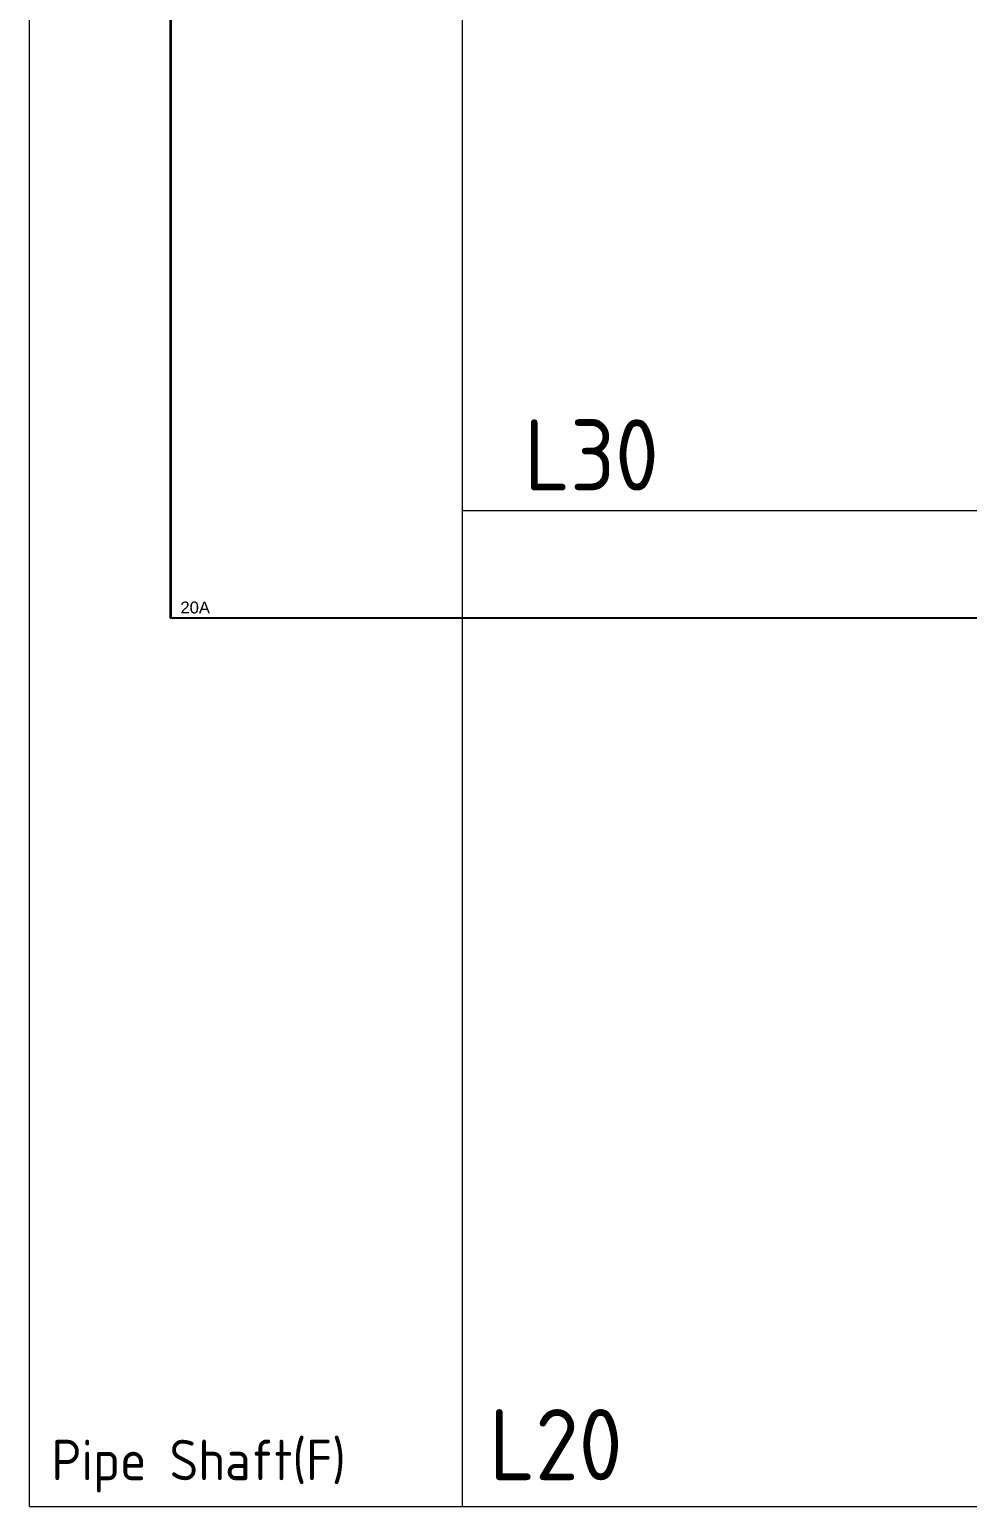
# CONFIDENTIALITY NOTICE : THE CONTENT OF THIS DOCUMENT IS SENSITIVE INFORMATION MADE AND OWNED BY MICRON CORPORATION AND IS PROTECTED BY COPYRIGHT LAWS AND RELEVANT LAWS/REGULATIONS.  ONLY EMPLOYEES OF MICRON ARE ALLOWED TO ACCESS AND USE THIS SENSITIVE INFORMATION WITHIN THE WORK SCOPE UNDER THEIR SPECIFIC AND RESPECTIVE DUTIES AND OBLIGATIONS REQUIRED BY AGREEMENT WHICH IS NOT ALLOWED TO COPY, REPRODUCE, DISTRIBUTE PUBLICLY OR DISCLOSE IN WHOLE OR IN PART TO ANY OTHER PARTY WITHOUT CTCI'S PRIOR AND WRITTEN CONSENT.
# Model space of a CAD drawing. Header units: millimetres. Extents: x 183 to 3972, y 193 to 1833.
# Drawn here: x 2823.4 to 3008.8, y 193.1 to 485.2 of the extents above; entities that cross this region are included whole.
import ezdxf

# ---------------------------------------------------------------- set-up
doc = ezdxf.new("R2010")
doc.units = ezdxf.units.MM
for name, color, linetype in [('DETL-TXT', 7, 'Continuous'), ('M-CWTR-VAVE', 7, 'Continuous'), ('M-PIPE-CHWS12', 7, 'Continuous')]:
    doc.layers.add(name, color=color, linetype=linetype)
doc.styles.add('AA-TXT', font='isocp.shx', dxfattribs={"bigfont": 'chineset.shx'})

msp = doc.modelspace()

# ---------------------------------------------------------------- linework, layer by layer
at = {"color": 4}
msp.add_line((3164.34, 368.79), (2851.2, 368.79), dxfattribs=at)
at = {"layer": 'M-CWTR-VAVE', "color": 1, "lineweight": 0}
for p, q in [((2823.36, 193.13), (2823.36, 576.09)), ((2908.98, 193.13), (2908.98, 576.09)), ((2908.98, 390.1), (3881.58, 390.1)), ((2823.36, 193.13), (3881.58, 193.13))]:
    msp.add_line(p, q, dxfattribs=at)
at = {"layer": 'M-PIPE-CHWS12', "color": 4, "linetype": 'Continuous', "lineweight": 35}
msp.add_line((2851.2, 739.78), (2851.2, 368.79), dxfattribs=at)

# ---------------------------------------------------------------- texts
at = {"layer": 'DETL-TXT', "color": 2, "ltscale": 0.1, "style": 'AA-TXT'}
for s, p in [('L30', (2921.14, 394.07)), ('L20', (2914.23, 198.32))]:
    msp.add_text(s, height=14.066, dxfattribs=at).set_placement(p)
at = {"layer": 'DETL-TXT', "color": 3, "ltscale": 0.1, "style": 'AA-TXT'}
msp.add_text('Pipe Shaft(F)', height=8, dxfattribs=at).set_placement((2827.69, 198.32))
at = {"layer": 'DETL-TXT', "color": 7, "insert": (2853.2, 369.72), "char_height": 2.5154, "width": 6.2884, "attachment_point": 7}
msp.add_mtext('{\\fArial|b0|i0|c0|p34;\\H0.93199x;\\C3;20A}', dxfattribs=at)

doc.saveas('drawing.dxf')
